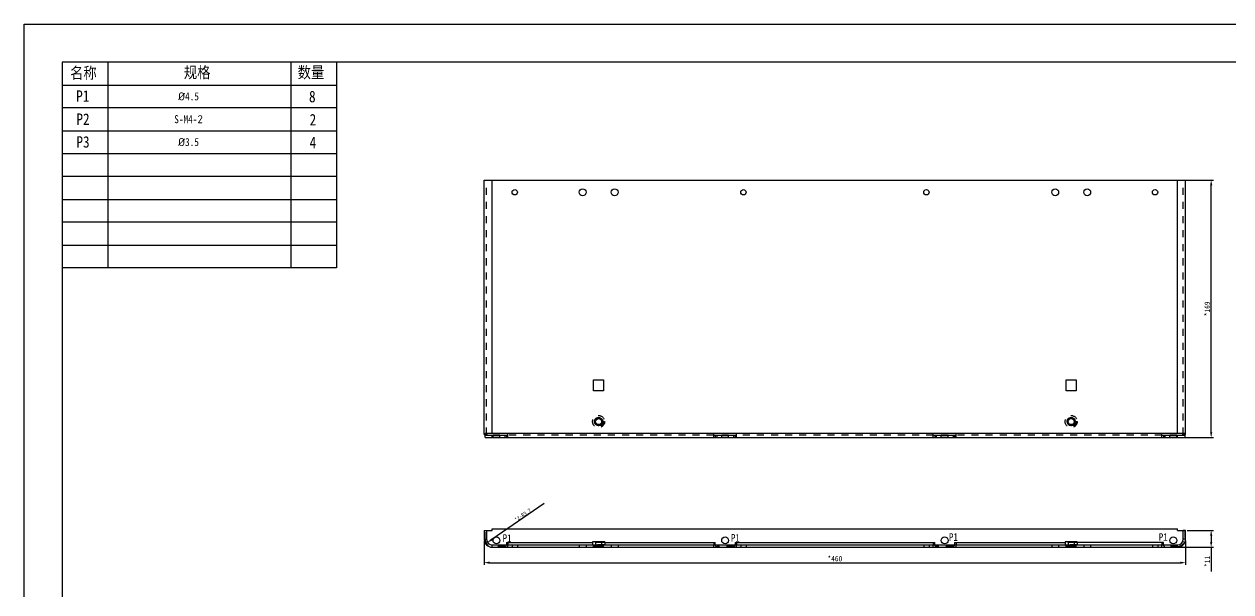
# Model space of a CAD drawing. Header units: millimetres. Extents: x -177 to 18421, y -5017 to 3255.
# Drawn here: x 8032 to 8823, y -2814 to -2441 of the extents above; entities that cross this region are included whole.
import ezdxf

# ---------------------------------------------------------------- set-up
doc = ezdxf.new("R2010")
doc.units = ezdxf.units.MM
doc.header["$LTSCALE"] = 46.255
doc.header["$PDMODE"] = 3
doc.header["$PDSIZE"] = 8
doc.linetypes.add('HIDDEN', pattern=[0.2, 0.1, -0.1])
doc.layers.get('0').update_dxf_attribs({"linetype": 'CONTINUOUS'})
doc.layers.get('Defpoints').update_dxf_attribs({"linetype": 'CONTINUOUS'})
doc.layers.add('02___PRT_ALL_AXES', color=7, linetype='CONTINUOUS')
doc.layers.add('DEFAULT_2', color=8, linetype='HIDDEN')
doc.styles.get("Standard").update_dxf_attribs({"font": 'txt', "width": 0.85})
doc.dimstyles.new('DIMSTYLE_1', dxfattribs={"dimtxt": 3.5, "dimasz": 3.5, "dimexe": 1.5, "dimexo": 1, "dimgap": 0.875, "dimtad": 1, "dimdsep": 46, "dimtxsty": 'Standard', "dimblk": '_FILLED', "dimcen": 0.09, "dimadec": 0, "dimazin": 0, "dimtp": 0.01, "dimtm": 0.01, "dimtfac": 1, "dimtofl": 0, "dimtmove": 0, "dimatfit": 3, "dimldrblk": '_FILLED', "dimfxl": 0, "dimtolj": 1, "dimarcsym": 0})
doc.dimstyles.new('DIMSTYLE_2', dxfattribs={"dimtxt": 2.5, "dimasz": 3.5, "dimexe": 1.5, "dimexo": 1, "dimtad": 1, "dimdsep": 46, "dimtxsty": 'Standard', "dimblk": '_FILLED', "dimcen": 0.09, "dimadec": 0, "dimazin": 0, "dimtp": 0.01, "dimtm": 0.01, "dimtfac": 1, "dimtofl": 0, "dimtmove": 0, "dimatfit": 3, "dimldrblk": '_FILLED', "dimfxl": 0, "dimtolj": 1, "dimarcsym": 0})

# ---------------------------------------------------------------- blocks, each defined once
blk = doc.blocks.new('_FILLED')
at = {"color": 0, "linetype": 'ByBlock'}
blk.add_solid([(0, 0), (-1, 0.21), (-1, -0.21)], dxfattribs=at)
blk = doc.blocks.new('*D48')
at = {"color": 0, "linetype": 'Continuous', "lineweight": -2, "transparency": 16777216}
for p, q in [((8333.42, -2780.36), (8333.42, -2796.21)), ((8793.42, -2780.36), (8793.42, -2796.21)), ((8336.92, -2794.71), (8789.92, -2794.71))]:
    blk.add_line(p, q, dxfattribs=at)
at = {"layer": 'Defpoints', "color": 0, "linetype": 'Continuous', "transparency": 16777216}
for p in [(8333.42, -2779.36), (8793.42, -2779.36), (8793.42, -2794.71)]:
    blk.add_point(p, dxfattribs=at)
at = {"color": 0, "linetype": 'Continuous', "lineweight": -2, "transparency": 16777216, "xscale": 3.5, "yscale": 3.5, "zscale": 3.5, "rotation": 180}
blk.add_blockref('_FILLED', (8333.42, -2794.71), dxfattribs=at)
at = {"color": 0, "linetype": 'Continuous', "lineweight": -2, "transparency": 16777216, "xscale": 3.5, "yscale": 3.5, "zscale": 3.5}
blk.add_blockref('_FILLED', (8793.42, -2794.71), dxfattribs=at)
at = {"color": 0, "linetype": 'Continuous', "transparency": 16777216, "insert": (8563.42, -2790.33), "char_height": 3.5, "width": 17, "attachment_point": 2}
blk.add_mtext('\\A1;*460', dxfattribs=at)
blk = doc.blocks.new('*D49')
at = {"color": 0, "linetype": 'Continuous', "lineweight": -2, "transparency": 16777216}
for p, q in [((8794.42, -2773.56), (8811.75, -2773.56)), ((8810.25, -2777.06), (8810.25, -2781.06)), ((8789.22, -2784.56), (8811.75, -2784.56)), ((8810.25, -2784.56), (8810.25, -2800.44))]:
    blk.add_line(p, q, dxfattribs=at)
at = {"layer": 'Defpoints', "color": 0, "linetype": 'Continuous', "transparency": 16777216}
for p in [(8793.42, -2773.56), (8810.25, -2773.56), (8788.22, -2784.56)]:
    blk.add_point(p, dxfattribs=at)
at = {"color": 0, "linetype": 'Continuous', "lineweight": -2, "transparency": 16777216, "xscale": 3.5, "yscale": 3.5, "zscale": 3.5}
for p, rotation in [((8810.25, -2773.56), 90), ((8810.25, -2784.56), 270)]:
    blk.add_blockref('_FILLED', p, dxfattribs=dict(at, rotation=rotation))
at = {"color": 0, "linetype": 'Continuous', "transparency": 16777216, "insert": (8805.87, -2790.22), "char_height": 3.5, "width": 12.75, "attachment_point": 3, "rotation": 90}
blk.add_mtext('\\A1;*11', dxfattribs=at)
blk = doc.blocks.new('*D50')
at = {"color": 0, "linetype": 'Continuous', "lineweight": -2, "transparency": 16777216}
for p, q in [((8789.22, -2543.62), (8811.75, -2543.62)), ((8810.25, -2709.12), (8810.25, -2547.12)), ((8778.92, -2712.62), (8811.75, -2712.62))]:
    blk.add_line(p, q, dxfattribs=at)
at = {"layer": 'Defpoints', "color": 0, "linetype": 'Continuous', "transparency": 16777216}
for p in [(8788.22, -2543.62), (8810.25, -2543.62), (8777.92, -2712.62)]:
    blk.add_point(p, dxfattribs=at)
at = {"color": 0, "linetype": 'Continuous', "lineweight": -2, "transparency": 16777216, "xscale": 3.5, "yscale": 3.5, "zscale": 3.5}
for p, rotation in [((8810.25, -2543.62), 90), ((8810.25, -2712.62), 270)]:
    blk.add_blockref('_FILLED', p, dxfattribs=dict(at, rotation=rotation))
at = {"color": 0, "linetype": 'Continuous', "transparency": 16777216, "insert": (8805.87, -2628.12), "char_height": 3.5, "width": 17, "attachment_point": 2, "rotation": 90}
blk.add_mtext('\\A1;*169', dxfattribs=at)
blk = doc.blocks.new('*D51')
at = {"color": 0, "linetype": 'Continuous', "lineweight": -2, "transparency": 16777216}
blk.add_line((8372.79, -2755.96), (8338.45, -2779.48), dxfattribs=at)
at = {"layer": 'Defpoints', "color": 0, "linetype": 'Continuous', "transparency": 16777216}
for p in [(8335.57, -2781.45), (8338.62, -2779.36)]:
    blk.add_point(p, dxfattribs=at)
at = {"color": 0, "linetype": 'Continuous', "lineweight": -2, "transparency": 16777216, "xscale": 3.5, "yscale": 3.5, "zscale": 3.5, "rotation": 214.413011802465}
blk.add_blockref('_FILLED', (8335.57, -2781.45), dxfattribs=at)
at = {"color": 0, "linetype": 'Continuous', "transparency": 16777216, "insert": (8352.97, -2765.74), "char_height": 2.5, "width": 29.75, "attachment_point": 1, "rotation": 34.41301}
blk.add_mtext('\\A1;*2-R3.7', dxfattribs=at)

msp = doc.modelspace()

# ---------------------------------------------------------------- linework, layer by layer
at = {"color": 7, "linetype": 'Continuous'}
for p, q in [((8031.576, -3282.292), (8031.576, -2441.292)), ((8031.576, -2441.292), (9220.576, -2441.292)), ((8333.907, -2710.616), (8335.266, -2710.616)), ((8333.918, -2712.616), (8333.918, -2711.116)), ((8333.918, -2711.116), (8348.918, -2711.116)), ((8335.266, -2710.616), (8335.266, -2709.616)), ((8338.618, -2712.616), (8338.618, -2711.116)), ((8346.918, -2711.116), (8346.918, -2712.616)), ((8347.918, -2711.116), (8347.918, -2712.616)), ((8483.918, -2711.116), (8498.918, -2711.116)), ((8484.918, -2711.116), (8484.918, -2712.616)), ((8485.918, -2711.116), (8485.918, -2712.616)), ((8496.918, -2711.116), (8496.918, -2712.616)), ((8497.918, -2711.116), (8497.918, -2712.616)), ((8627.918, -2711.116), (8642.918, -2711.116)), ((8628.918, -2711.116), (8628.918, -2712.616)), ((8629.918, -2711.116), (8629.918, -2712.616)), ((8640.918, -2711.116), (8640.918, -2712.616)), ((8641.918, -2711.116), (8641.918, -2712.616)), ((8777.918, -2711.116), (8792.918, -2711.116)), ((8778.918, -2711.116), (8778.918, -2712.616)), ((8779.918, -2711.116), (8779.918, -2712.616)), ((8788.218, -2712.616), (8788.218, -2711.116)), ((8791.571, -2710.616), (8791.571, -2709.616)), ((8792.93, -2710.616), (8791.571, -2710.616)), ((8792.918, -2711.116), (8792.918, -2712.616)), ((8333.418, -2773.564), (8334.918, -2773.564)), ((8334.918, -2773.563), (8338.618, -2773.563)), ((8334.918, -2773.564), (8334.918, -2779.363)), ((8338.618, -2773.563), (8338.618, -2772.563)), ((8338.618, -2772.563), (8788.218, -2772.563)), ((8788.218, -2773.563), (8788.218, -2772.563)), ((8788.218, -2773.563), (8791.918, -2773.563)), ((8793.418, -2773.564), (8791.918, -2773.564)), ((8791.918, -2779.363), (8791.918, -2773.564)), ((8333.418, -2779.363), (8334.918, -2779.363)), ((8338.618, -2784.563), (8338.618, -2783.063)), ((8338.618, -2783.063), (8788.218, -2783.063)), ((8347.918, -2781.563), (8347.918, -2783.063)), ((8347.918, -2781.563), (8404.443, -2781.563)), ((8348.918, -2781.563), (8348.918, -2783.063)), ((8412.393, -2781.563), (8484.918, -2781.563)), ((8483.918, -2781.563), (8483.918, -2783.063)), ((8484.918, -2783.063), (8484.918, -2781.563)), ((8497.918, -2781.563), (8628.918, -2781.563)), ((8497.918, -2781.563), (8497.918, -2783.063)), ((8498.918, -2781.563), (8498.918, -2783.063)), ((8627.918, -2781.563), (8627.918, -2783.063)), ((8628.918, -2783.063), (8628.918, -2781.563)), ((8641.918, -2781.563), (8714.443, -2781.563)), ((8641.918, -2781.563), (8641.918, -2783.063)), ((8642.918, -2781.563), (8642.918, -2783.063)), ((8778.918, -2781.563), (8722.393, -2781.563)), ((8777.918, -2781.563), (8777.918, -2783.063)), ((8778.918, -2783.063), (8778.918, -2781.563)), ((8788.218, -2784.563), (8788.218, -2783.063)), ((8793.418, -2779.363), (8791.918, -2779.363))]:
    msp.add_line(p, q, dxfattribs=at)
at = {"color": 7, "true_color": 0xffffff}
for p, q in [((8086.576, -2466.292), (8086.576, -2511.292)), ((8206.576, -2466.292), (8206.576, -2511.292)), ((8236.576, -2466.292), (8236.576, -2511.292)), ((8086.576, -2511.292), (8086.576, -2601.292)), ((8206.576, -2511.292), (8206.576, -2601.292)), ((8236.576, -2511.292), (8236.576, -2601.292))]:
    msp.add_line(p, q, dxfattribs=at)
at = {"color": 3, "linetype": 'Continuous'}
for p, q in [((8333.418, -2710.616), (8333.418, -2543.616)), ((8333.418, -2543.616), (8793.418, -2543.616)), ((8338.618, -2709.616), (8338.618, -2543.616)), ((8788.218, -2709.616), (8788.218, -2543.616)), ((8793.418, -2710.616), (8793.418, -2543.616)), ((8333.418, -2710.616), (8333.907, -2710.616)), ((8333.907, -2710.616), (8333.907, -2709.616)), ((8333.907, -2709.616), (8792.93, -2709.616)), ((8333.918, -2712.616), (8792.918, -2712.616)), ((8348.918, -2712.616), (8348.918, -2709.616)), ((8483.918, -2712.616), (8483.918, -2709.616)), ((8498.918, -2712.616), (8498.918, -2709.616)), ((8627.918, -2712.616), (8627.918, -2709.616)), ((8642.918, -2712.616), (8642.918, -2709.616)), ((8777.918, -2712.616), (8777.918, -2709.616)), ((8792.93, -2710.616), (8792.93, -2709.616)), ((8792.93, -2710.616), (8793.418, -2710.616)), ((8333.418, -2773.564), (8333.418, -2779.363)), ((8793.418, -2779.363), (8793.418, -2773.564)), ((8338.618, -2784.563), (8788.218, -2784.563))]:
    msp.add_line(p, q, dxfattribs=at)
at = {"color": 7, "linetype": 'Continuous'}
msp.add_lwpolyline([(8056.576, -3257.292), (9195.576, -3257.292), (9195.576, -2466.292), (8056.576, -2466.292)], close=True, dxfattribs=at)
at = {"color": 7, "true_color": 0xffffff}
for points in [[(8056.576, -2481.292), (8236.576, -2481.292)], [(8236.576, -2496.292), (8056.576, -2496.292)], [(8056.576, -2511.292), (8236.576, -2511.292)], [(8056.576, -2526.292), (8236.576, -2526.292)], [(8236.576, -2541.292), (8056.576, -2541.292)], [(8056.576, -2556.292), (8236.576, -2556.292)], [(8236.576, -2571.292), (8056.576, -2571.292)], [(8056.576, -2586.292), (8236.576, -2586.292)], [(8236.576, -2601.292), (8056.576, -2601.292)]]:
    msp.add_lwpolyline(points, dxfattribs=at)
at = {"color": 3, "linetype": 'Continuous'}
for centre, start, end in [((8338.618, -2779.363), 180, 270), ((8788.218, -2779.363), 270, 0)]:
    msp.add_arc(centre, 5.2, start, end, dxfattribs=at)
at = {"color": 7, "linetype": 'Continuous'}
for centre, start, end in [((8338.618, -2779.363), 180, 270), ((8788.218, -2779.363), 270, 0)]:
    msp.add_arc(centre, 3.7, start, end, dxfattribs=at)
at = {"layer": '02___PRT_ALL_AXES', "color": 3, "linetype": 'Continuous'}
for p, q in [((8405.168, -2682.016), (8405.168, -2674.816)), ((8405.168, -2674.816), (8411.668, -2674.816)), ((8411.668, -2674.816), (8411.668, -2682.016)), ((8715.168, -2674.816), (8721.668, -2674.816)), ((8715.168, -2682.016), (8715.168, -2674.816)), ((8721.668, -2674.816), (8721.668, -2682.016)), ((8411.668, -2682.016), (8405.168, -2682.016)), ((8721.668, -2682.016), (8715.168, -2682.016))]:
    msp.add_line(p, q, dxfattribs=at)
at = {"layer": '02___PRT_ALL_AXES', "color": 8, "linetype": 'HIDDEN'}
for p, q in [((8339.168, -2712.616), (8339.168, -2711.116)), ((8343.668, -2711.116), (8339.168, -2711.116)), ((8343.668, -2712.616), (8339.168, -2712.616)), ((8343.668, -2712.616), (8343.668, -2711.116)), ((8489.168, -2712.616), (8489.168, -2711.116)), ((8493.668, -2711.116), (8489.168, -2711.116)), ((8493.668, -2712.616), (8489.168, -2712.616)), ((8493.668, -2712.616), (8493.668, -2711.116)), ((8637.668, -2711.116), (8633.168, -2711.116)), ((8633.168, -2712.616), (8633.168, -2711.116)), ((8637.668, -2712.616), (8633.168, -2712.616)), ((8637.668, -2712.616), (8637.668, -2711.116)), ((8787.668, -2711.116), (8783.168, -2711.116)), ((8783.168, -2712.616), (8783.168, -2711.116)), ((8787.668, -2712.616), (8783.168, -2712.616)), ((8787.668, -2712.616), (8787.668, -2711.116)), ((8351.668, -2783.063), (8351.668, -2784.563)), ((8351.668, -2783.063), (8355.168, -2783.063)), ((8351.668, -2784.563), (8355.168, -2784.563)), ((8355.168, -2783.063), (8355.168, -2784.563)), ((8395.668, -2783.063), (8395.668, -2784.563)), ((8395.668, -2783.063), (8400.168, -2783.063)), ((8395.668, -2784.563), (8400.168, -2784.563)), ((8400.168, -2783.063), (8400.168, -2784.563)), ((8412.393, -2783.063), (8404.443, -2783.063)), ((8405.168, -2784.563), (8405.168, -2783.063)), ((8411.668, -2784.563), (8405.168, -2784.563)), ((8405.718, -2783.063), (8405.718, -2784.563)), ((8405.728, -2783.063), (8405.728, -2783.913)), ((8411.108, -2783.913), (8405.728, -2783.913)), ((8405.928, -2783.913), (8405.728, -2784.303)), ((8405.728, -2784.303), (8405.728, -2784.433)), ((8411.108, -2784.303), (8405.728, -2784.303)), ((8411.108, -2784.433), (8405.728, -2784.433)), ((8406.418, -2781.363), (8406.418, -2784.433)), ((8410.418, -2781.363), (8410.418, -2784.433)), ((8410.908, -2783.913), (8411.108, -2784.303)), ((8411.108, -2783.063), (8411.108, -2783.913)), ((8411.108, -2784.303), (8411.108, -2784.433)), ((8411.118, -2783.063), (8411.118, -2784.563)), ((8411.668, -2784.563), (8411.668, -2783.063)), ((8416.668, -2783.063), (8416.668, -2784.563)), ((8416.668, -2783.063), (8421.168, -2783.063)), ((8416.668, -2784.563), (8421.168, -2784.563)), ((8421.168, -2783.063), (8421.168, -2784.563)), ((8501.668, -2783.063), (8505.168, -2783.063)), ((8501.668, -2783.063), (8501.668, -2784.563)), ((8501.668, -2784.563), (8505.168, -2784.563)), ((8505.168, -2783.063), (8505.168, -2784.563)), ((8621.668, -2783.063), (8625.168, -2783.063)), ((8621.668, -2783.063), (8621.668, -2784.563)), ((8621.668, -2784.563), (8625.168, -2784.563)), ((8625.168, -2783.063), (8625.168, -2784.563)), ((8705.668, -2783.063), (8710.168, -2783.063)), ((8705.668, -2783.063), (8705.668, -2784.563)), ((8705.668, -2784.563), (8710.168, -2784.563)), ((8710.168, -2783.063), (8710.168, -2784.563)), ((8722.393, -2783.063), (8714.443, -2783.063)), ((8715.168, -2784.563), (8715.168, -2783.063)), ((8721.668, -2784.563), (8715.168, -2784.563)), ((8715.718, -2783.063), (8715.718, -2784.563)), ((8715.728, -2783.063), (8715.728, -2783.913)), ((8721.108, -2783.913), (8715.728, -2783.913)), ((8715.928, -2783.913), (8715.728, -2784.303)), ((8721.108, -2784.303), (8715.728, -2784.303)), ((8715.728, -2784.303), (8715.728, -2784.433)), ((8721.108, -2784.433), (8715.728, -2784.433)), ((8716.418, -2781.363), (8716.418, -2784.433)), ((8720.418, -2781.363), (8720.418, -2784.433)), ((8720.908, -2783.913), (8721.108, -2784.303)), ((8721.108, -2783.063), (8721.108, -2783.913)), ((8721.108, -2784.303), (8721.108, -2784.433)), ((8721.118, -2783.063), (8721.118, -2784.563)), ((8721.668, -2784.563), (8721.668, -2783.063)), ((8726.668, -2783.063), (8731.168, -2783.063)), ((8726.668, -2783.063), (8726.668, -2784.563)), ((8726.668, -2784.563), (8731.168, -2784.563)), ((8731.168, -2783.063), (8731.168, -2784.563)), ((8771.668, -2783.063), (8775.168, -2783.063)), ((8771.668, -2783.063), (8771.668, -2784.563)), ((8771.668, -2784.563), (8775.168, -2784.563)), ((8775.168, -2783.063), (8775.168, -2784.563))]:
    msp.add_line(p, q, dxfattribs=at)
at = {"layer": '02___PRT_ALL_AXES', "color": 7, "linetype": 'Continuous'}
for p, q in [((8404.443, -2781.063), (8404.443, -2783.063)), ((8412.393, -2781.063), (8404.443, -2781.063)), ((8412.393, -2781.063), (8412.393, -2783.063)), ((8722.393, -2781.063), (8714.443, -2781.063)), ((8714.443, -2781.063), (8714.443, -2783.063)), ((8722.393, -2781.063), (8722.393, -2783.063))]:
    msp.add_line(p, q, dxfattribs=at)
at = {"layer": '02___PRT_ALL_AXES', "color": 3, "linetype": 'Continuous'}
for centre, radius in [((8353.418, -2551.616), 1.75), ((8397.918, -2551.616), 2.25), ((8418.918, -2551.616), 2.25), ((8503.418, -2551.616), 1.75), ((8623.418, -2551.616), 1.75), ((8707.918, -2551.616), 2.25), ((8728.918, -2551.616), 2.25), ((8773.418, -2551.616), 1.75), ((8408.418, -2702.116), 2.7), ((8718.418, -2702.116), 2.7)]:
    msp.add_circle(centre, radius, dxfattribs=at)
at = {"layer": '02___PRT_ALL_AXES', "color": 8, "linetype": 'HIDDEN'}
for centre, radius in [((8408.418, -2702.116), 3.975), ((8718.418, -2702.116), 3.975), ((8408.418, -2702.116), 2.69), ((8408.418, -2702.116), 2.49), ((8718.418, -2702.116), 2.69), ((8718.418, -2702.116), 2.49)]:
    msp.add_circle(centre, radius, dxfattribs=at)
at = {"layer": '02___PRT_ALL_AXES', "color": 7, "linetype": 'Continuous'}
for centre, radius in [((8408.418, -2702.116), 2), ((8718.418, -2702.116), 2), ((8341.418, -2780.063), 2.25), ((8491.418, -2780.063), 2.25), ((8635.418, -2780.063), 2.25), ((8785.418, -2780.063), 2.25)]:
    msp.add_circle(centre, radius, dxfattribs=at)
at = {"layer": 'DEFAULT_2', "color": 8, "linetype": 'HIDDEN'}
for p, q in [((8334.918, -2710.616), (8334.918, -2543.616)), ((8791.918, -2710.616), (8791.918, -2543.616)), ((8410.213, -2704.574), (8410.225, -2704.509)), ((8410.228, -2704.672), (8410.213, -2704.574)), ((8410.225, -2704.509), (8410.27, -2704.445)), ((8410.272, -2704.745), (8410.228, -2704.672)), ((8410.27, -2704.445), (8410.309, -2704.414)), ((8410.299, -2704.778), (8410.272, -2704.745)), ((8410.363, -2704.836), (8410.299, -2704.778)), ((8410.309, -2704.414), (8410.39, -2704.375)), ((8410.312, -2704.576), (8410.31, -2704.633)), ((8410.31, -2704.633), (8410.331, -2704.698)), ((8410.347, -2704.52), (8410.312, -2704.576)), ((8410.331, -2704.698), (8410.357, -2704.731)), ((8410.385, -2704.488), (8410.347, -2704.52)), ((8410.357, -2704.731), (8410.431, -2704.781)), ((8410.423, -2704.87), (8410.363, -2704.836)), ((8410.447, -2704.465), (8410.385, -2704.488)), ((8410.39, -2704.375), (8410.455, -2704.376)), ((8410.961, -2705.035), (8410.423, -2704.87)), ((8410.431, -2704.781), (8411.038, -2704.972)), ((8410.503, -2704.475), (8410.447, -2704.465)), ((8410.455, -2704.376), (8410.548, -2704.411)), ((8410.563, -2704.508), (8410.503, -2704.475)), ((8410.548, -2704.411), (8410.611, -2704.469)), ((8410.611, -2704.469), (8410.563, -2704.508)), ((8410.689, -2705.256), (8410.961, -2705.035)), ((8410.753, -2705.334), (8410.689, -2705.256)), ((8410.802, -2703.901), (8410.844, -2703.84)), ((8411.276, -2704.226), (8410.802, -2703.901)), ((8410.844, -2703.84), (8411.488, -2703.917)), ((8410.926, -2704.569), (8411.046, -2704.442)), ((8411.003, -2704.642), (8410.926, -2704.569)), ((8410.984, -2703.936), (8411.318, -2704.164)), ((8411.438, -2703.989), (8410.984, -2703.936)), ((8411.123, -2704.515), (8411.003, -2704.642)), ((8411.038, -2704.972), (8411.101, -2705.05)), ((8411.046, -2704.442), (8411.123, -2704.515)), ((8411.067, -2703.505), (8411.109, -2703.4)), ((8411.984, -2703.874), (8411.067, -2703.505)), ((8411.109, -2703.4), (8412.008, -2703.56)), ((8411.205, -2704.329), (8411.276, -2704.226)), ((8411.31, -2704.401), (8411.205, -2704.329)), ((8411.249, -2703.052), (8411.29, -2702.948)), ((8412.008, -2703.56), (8411.249, -2703.052)), ((8411.29, -2702.948), (8412.208, -2703.317)), ((8411.292, -2703.515), (8412.016, -2703.806)), ((8412.087, -2703.646), (8411.292, -2703.515)), ((8411.381, -2704.298), (8411.31, -2704.401)), ((8411.318, -2704.164), (8411.438, -2703.989)), ((8411.625, -2704.466), (8411.381, -2704.298)), ((8411.382, -2702.379), (8411.387, -2702.316)), ((8411.398, -2702.443), (8411.382, -2702.379)), ((8411.387, -2702.316), (8411.412, -2702.268)), ((8411.458, -2702.497), (8411.398, -2702.443)), ((8411.412, -2702.268), (8411.458, -2702.222)), ((8411.593, -2703.989), (8411.423, -2704.237)), ((8411.423, -2704.237), (8411.669, -2704.405)), ((8411.458, -2702.222), (8411.547, -2702.178)), ((8411.54, -2702.541), (8411.458, -2702.497)), ((8411.46, -2703.097), (8412.125, -2703.553)), ((8412.184, -2703.388), (8411.46, -2703.097)), ((8411.488, -2703.917), (8411.593, -2703.989)), ((8411.514, -2702.326), (8411.508, -2702.401)), ((8411.508, -2702.401), (8411.527, -2702.44)), ((8411.538, -2702.29), (8411.514, -2702.326)), ((8411.527, -2702.44), (8411.567, -2702.468)), ((8411.584, -2702.256), (8411.538, -2702.29)), ((8411.603, -2702.559), (8411.54, -2702.541)), ((8411.547, -2702.178), (8411.633, -2702.172)), ((8411.567, -2702.468), (8411.609, -2702.484)), ((8411.648, -2702.249), (8411.584, -2702.256)), ((8411.609, -2702.484), (8411.603, -2702.559)), ((8411.633, -2702.172), (8411.718, -2702.179)), ((8411.691, -2702.252), (8411.648, -2702.249)), ((8411.753, -2702.27), (8411.691, -2702.252)), ((8411.718, -2702.179), (8411.802, -2702.198)), ((8411.793, -2702.31), (8411.753, -2702.27)), ((8411.811, -2702.349), (8411.793, -2702.31)), ((8411.802, -2702.198), (8411.882, -2702.255)), ((8411.805, -2702.424), (8411.811, -2702.349)), ((8411.822, -2702.488), (8411.805, -2702.424)), ((8411.818, -2702.978), (8411.861, -2702.808)), ((8411.921, -2703.004), (8411.818, -2702.978)), ((8411.86, -2702.541), (8411.822, -2702.488)), ((8411.941, -2702.598), (8411.86, -2702.541)), ((8411.861, -2702.808), (8411.964, -2702.835)), ((8411.882, -2702.255), (8411.921, -2702.308)), ((8411.921, -2702.308), (8411.938, -2702.359)), ((8411.964, -2702.835), (8411.921, -2703.004)), ((8411.938, -2702.359), (8411.933, -2702.434)), ((8411.933, -2702.434), (8411.95, -2702.486)), ((8412.024, -2702.629), (8411.941, -2702.598)), ((8411.95, -2702.486), (8411.989, -2702.526)), ((8411.989, -2702.526), (8412.051, -2702.556)), ((8412.13, -2702.637), (8412.024, -2702.629)), ((8412.051, -2702.556), (8412.115, -2702.561)), ((8412.115, -2702.561), (8412.18, -2702.541)), ((8412.118, -2702.248), (8412.124, -2702.173)), ((8412.18, -2702.265), (8412.118, -2702.248)), ((8412.124, -2702.173), (8412.207, -2702.192)), ((8412.217, -2702.619), (8412.13, -2702.637)), ((8412.241, -2702.308), (8412.18, -2702.265)), ((8412.18, -2702.541), (8412.226, -2702.507)), ((8412.207, -2702.192), (8412.311, -2702.238)), ((8412.306, -2702.576), (8412.217, -2702.619)), ((8412.226, -2702.507), (8412.251, -2702.459)), ((8412.258, -2702.359), (8412.241, -2702.308)), ((8412.251, -2702.459), (8412.258, -2702.359)), ((8412.352, -2702.529), (8412.306, -2702.576)), ((8412.311, -2702.238), (8412.369, -2702.305)), ((8412.378, -2702.469), (8412.352, -2702.529)), ((8412.369, -2702.305), (8412.385, -2702.368)), ((8720.213, -2704.574), (8720.225, -2704.509)), ((8720.228, -2704.672), (8720.213, -2704.574)), ((8720.225, -2704.509), (8720.27, -2704.445)), ((8720.272, -2704.745), (8720.228, -2704.672)), ((8720.27, -2704.445), (8720.309, -2704.414)), ((8720.299, -2704.778), (8720.272, -2704.745)), ((8720.363, -2704.836), (8720.299, -2704.778)), ((8720.309, -2704.414), (8720.39, -2704.375)), ((8720.312, -2704.576), (8720.31, -2704.633)), ((8720.31, -2704.633), (8720.331, -2704.698)), ((8720.347, -2704.52), (8720.312, -2704.576)), ((8720.331, -2704.698), (8720.357, -2704.731)), ((8720.385, -2704.488), (8720.347, -2704.52)), ((8720.357, -2704.731), (8720.431, -2704.781)), ((8720.423, -2704.87), (8720.363, -2704.836)), ((8720.447, -2704.465), (8720.385, -2704.488)), ((8720.39, -2704.375), (8720.455, -2704.376)), ((8720.961, -2705.035), (8720.423, -2704.87)), ((8720.431, -2704.781), (8721.038, -2704.972)), ((8720.503, -2704.475), (8720.447, -2704.465)), ((8720.455, -2704.376), (8720.548, -2704.411)), ((8720.563, -2704.508), (8720.503, -2704.475)), ((8720.548, -2704.411), (8720.611, -2704.469)), ((8720.611, -2704.469), (8720.563, -2704.508)), ((8720.689, -2705.256), (8720.961, -2705.035)), ((8720.753, -2705.334), (8720.689, -2705.256)), ((8720.802, -2703.901), (8720.844, -2703.84)), ((8721.276, -2704.226), (8720.802, -2703.901)), ((8720.844, -2703.84), (8721.488, -2703.917)), ((8720.926, -2704.569), (8721.046, -2704.442)), ((8721.003, -2704.642), (8720.926, -2704.569)), ((8721.438, -2703.989), (8720.984, -2703.936)), ((8720.984, -2703.936), (8721.318, -2704.164)), ((8721.123, -2704.515), (8721.003, -2704.642)), ((8721.038, -2704.972), (8721.101, -2705.05)), ((8721.046, -2704.442), (8721.123, -2704.515)), ((8721.067, -2703.505), (8721.109, -2703.4)), ((8721.984, -2703.874), (8721.067, -2703.505)), ((8721.109, -2703.4), (8722.008, -2703.56)), ((8721.205, -2704.329), (8721.276, -2704.226)), ((8721.31, -2704.401), (8721.205, -2704.329)), ((8721.249, -2703.052), (8721.29, -2702.948)), ((8722.008, -2703.56), (8721.249, -2703.052)), ((8721.29, -2702.948), (8722.208, -2703.317)), ((8722.087, -2703.646), (8721.292, -2703.515)), ((8721.292, -2703.515), (8722.016, -2703.806)), ((8721.381, -2704.298), (8721.31, -2704.401)), ((8721.318, -2704.164), (8721.438, -2703.989)), ((8721.625, -2704.466), (8721.381, -2704.298)), ((8721.382, -2702.379), (8721.387, -2702.316)), ((8721.398, -2702.443), (8721.382, -2702.379)), ((8721.387, -2702.316), (8721.412, -2702.268)), ((8721.458, -2702.497), (8721.398, -2702.443)), ((8721.412, -2702.268), (8721.458, -2702.222)), ((8721.593, -2703.989), (8721.423, -2704.237)), ((8721.423, -2704.237), (8721.669, -2704.405)), ((8721.458, -2702.222), (8721.547, -2702.178)), ((8721.54, -2702.541), (8721.458, -2702.497)), ((8722.184, -2703.388), (8721.46, -2703.097)), ((8721.46, -2703.097), (8722.125, -2703.553)), ((8721.488, -2703.917), (8721.593, -2703.989)), ((8721.514, -2702.326), (8721.508, -2702.401)), ((8721.508, -2702.401), (8721.527, -2702.44)), ((8721.538, -2702.29), (8721.514, -2702.326)), ((8721.527, -2702.44), (8721.567, -2702.468)), ((8721.584, -2702.256), (8721.538, -2702.29)), ((8721.603, -2702.559), (8721.54, -2702.541)), ((8721.547, -2702.178), (8721.633, -2702.172)), ((8721.567, -2702.468), (8721.609, -2702.484)), ((8721.648, -2702.249), (8721.584, -2702.256)), ((8721.609, -2702.484), (8721.603, -2702.559)), ((8721.633, -2702.172), (8721.718, -2702.179)), ((8721.691, -2702.252), (8721.648, -2702.249)), ((8721.753, -2702.27), (8721.691, -2702.252)), ((8721.718, -2702.179), (8721.802, -2702.198)), ((8721.793, -2702.31), (8721.753, -2702.27)), ((8721.811, -2702.349), (8721.793, -2702.31)), ((8721.802, -2702.198), (8721.882, -2702.255)), ((8721.805, -2702.424), (8721.811, -2702.349)), ((8721.822, -2702.488), (8721.805, -2702.424)), ((8721.818, -2702.978), (8721.861, -2702.808)), ((8721.921, -2703.004), (8721.818, -2702.978)), ((8721.86, -2702.541), (8721.822, -2702.488)), ((8721.941, -2702.598), (8721.86, -2702.541)), ((8721.861, -2702.808), (8721.964, -2702.835)), ((8721.882, -2702.255), (8721.921, -2702.308)), ((8721.921, -2702.308), (8721.938, -2702.359)), ((8721.964, -2702.835), (8721.921, -2703.004)), ((8721.938, -2702.359), (8721.933, -2702.434)), ((8721.933, -2702.434), (8721.95, -2702.486)), ((8722.024, -2702.629), (8721.941, -2702.598)), ((8721.95, -2702.486), (8721.989, -2702.526)), ((8721.989, -2702.526), (8722.051, -2702.556)), ((8722.13, -2702.637), (8722.024, -2702.629)), ((8722.051, -2702.556), (8722.115, -2702.561)), ((8722.115, -2702.561), (8722.18, -2702.541)), ((8722.118, -2702.248), (8722.124, -2702.173)), ((8722.18, -2702.265), (8722.118, -2702.248)), ((8722.124, -2702.173), (8722.207, -2702.192)), ((8722.217, -2702.619), (8722.13, -2702.637)), ((8722.241, -2702.308), (8722.18, -2702.265)), ((8722.18, -2702.541), (8722.226, -2702.507)), ((8722.207, -2702.192), (8722.311, -2702.238)), ((8722.306, -2702.576), (8722.217, -2702.619)), ((8722.226, -2702.507), (8722.251, -2702.459)), ((8722.258, -2702.359), (8722.241, -2702.308)), ((8722.251, -2702.459), (8722.258, -2702.359)), ((8722.352, -2702.529), (8722.306, -2702.576)), ((8722.311, -2702.238), (8722.369, -2702.305)), ((8722.378, -2702.469), (8722.352, -2702.529)), ((8722.369, -2702.305), (8722.385, -2702.368)), ((8483.918, -2711.116), (8348.918, -2711.116)), ((8627.918, -2711.116), (8498.918, -2711.116)), ((8777.918, -2711.116), (8642.918, -2711.116)), ((8333.918, -2779.363), (8333.918, -2773.563)), ((8333.918, -2773.563), (8334.918, -2773.563)), ((8791.918, -2773.563), (8792.918, -2773.563)), ((8792.918, -2773.563), (8792.918, -2779.363)), ((8333.907, -2781.563), (8335.266, -2780.929)), ((8346.918, -2784.063), (8338.618, -2784.063)), ((8348.918, -2784.563), (8348.918, -2783.063)), ((8412.393, -2781.563), (8404.443, -2781.563)), ((8406.418, -2781.363), (8406.118, -2781.063)), ((8412.378, -2781.063), (8406.118, -2781.063)), ((8406.418, -2781.363), (8406.418, -2784.433)), ((8410.418, -2781.363), (8406.418, -2781.363)), ((8410.213, -2781.063), (8410.213, -2781.113)), ((8410.213, -2781.113), (8412.385, -2781.113)), ((8410.225, -2781.063), (8410.225, -2781.113)), ((8410.228, -2781.063), (8410.228, -2781.113)), ((8410.27, -2781.063), (8410.27, -2781.113)), ((8410.272, -2781.063), (8410.272, -2781.113)), ((8410.299, -2781.063), (8410.299, -2781.113)), ((8410.309, -2781.063), (8410.309, -2781.113)), ((8410.31, -2781.063), (8410.31, -2781.113)), ((8410.312, -2781.063), (8410.312, -2781.113)), ((8410.331, -2781.063), (8410.331, -2781.113)), ((8410.347, -2781.063), (8410.347, -2781.113)), ((8410.357, -2781.063), (8410.357, -2781.113)), ((8410.363, -2781.063), (8410.363, -2781.113)), ((8410.385, -2781.063), (8410.385, -2781.113)), ((8410.39, -2781.063), (8410.39, -2781.113)), ((8410.418, -2781.363), (8410.718, -2781.063)), ((8410.418, -2781.363), (8410.418, -2784.433)), ((8410.423, -2781.063), (8410.423, -2781.113)), ((8410.431, -2781.063), (8410.431, -2781.113)), ((8410.447, -2781.063), (8410.447, -2781.113)), ((8410.455, -2781.063), (8410.455, -2781.113)), ((8410.503, -2781.063), (8410.503, -2781.113)), ((8410.548, -2781.063), (8410.548, -2781.113)), ((8410.563, -2781.063), (8410.563, -2781.113)), ((8410.611, -2781.063), (8410.611, -2781.113)), ((8410.689, -2781.063), (8410.689, -2781.113)), ((8410.753, -2781.063), (8410.753, -2781.113)), ((8410.802, -2781.063), (8410.802, -2781.113)), ((8410.844, -2781.063), (8410.844, -2781.113)), ((8410.926, -2781.063), (8410.926, -2781.113)), ((8410.961, -2781.063), (8410.961, -2781.113)), ((8410.984, -2781.063), (8410.984, -2781.113)), ((8411.003, -2781.063), (8411.003, -2781.113)), ((8411.038, -2781.063), (8411.038, -2781.113)), ((8411.046, -2781.063), (8411.046, -2781.113)), ((8411.067, -2781.063), (8411.067, -2781.113)), ((8411.101, -2781.063), (8411.101, -2781.113)), ((8411.109, -2781.063), (8411.109, -2781.113)), ((8411.123, -2781.063), (8411.123, -2781.113)), ((8411.205, -2781.063), (8411.205, -2781.113)), ((8411.249, -2781.063), (8411.249, -2781.113)), ((8411.276, -2781.063), (8411.276, -2781.113)), ((8411.29, -2781.063), (8411.29, -2781.113)), ((8411.292, -2781.063), (8411.292, -2781.113)), ((8411.31, -2781.063), (8411.31, -2781.113)), ((8411.318, -2781.063), (8411.318, -2781.113)), ((8411.381, -2781.063), (8411.381, -2781.113)), ((8411.382, -2781.063), (8411.382, -2781.113)), ((8411.387, -2781.063), (8411.387, -2781.113)), ((8411.398, -2781.063), (8411.398, -2781.113)), ((8411.412, -2781.063), (8411.412, -2781.113)), ((8411.423, -2781.063), (8411.423, -2781.113)), ((8411.438, -2781.063), (8411.438, -2781.113)), ((8411.458, -2781.063), (8411.458, -2781.113)), ((8411.46, -2781.063), (8411.46, -2781.113)), ((8411.488, -2781.063), (8411.488, -2781.113)), ((8411.508, -2781.063), (8411.508, -2781.113)), ((8411.514, -2781.063), (8411.514, -2781.113)), ((8411.527, -2781.063), (8411.527, -2781.113)), ((8411.538, -2781.063), (8411.538, -2781.113)), ((8411.54, -2781.063), (8411.54, -2781.113)), ((8411.547, -2781.063), (8411.547, -2781.113)), ((8411.567, -2781.063), (8411.567, -2781.113)), ((8411.584, -2781.063), (8411.584, -2781.113)), ((8411.593, -2781.063), (8411.593, -2781.113)), ((8411.603, -2781.063), (8411.603, -2781.113)), ((8411.609, -2781.063), (8411.609, -2781.113)), ((8411.625, -2781.063), (8411.625, -2781.113)), ((8411.633, -2781.063), (8411.633, -2781.113)), ((8411.648, -2781.063), (8411.648, -2781.113)), ((8411.669, -2781.063), (8411.669, -2781.113)), ((8411.691, -2781.063), (8411.691, -2781.113)), ((8411.718, -2781.063), (8411.718, -2781.113)), ((8411.753, -2781.063), (8411.753, -2781.113)), ((8411.793, -2781.063), (8411.793, -2781.113)), ((8411.802, -2781.063), (8411.802, -2781.113)), ((8411.805, -2781.063), (8411.805, -2781.113)), ((8411.811, -2781.063), (8411.811, -2781.113)), ((8411.818, -2781.063), (8411.818, -2781.113)), ((8411.822, -2781.063), (8411.822, -2781.113)), ((8411.86, -2781.063), (8411.86, -2781.113)), ((8411.861, -2781.063), (8411.861, -2781.113)), ((8411.882, -2781.063), (8411.882, -2781.113)), ((8411.921, -2781.063), (8411.921, -2781.113)), ((8411.933, -2781.063), (8411.933, -2781.113)), ((8411.938, -2781.063), (8411.938, -2781.113)), ((8411.941, -2781.063), (8411.941, -2781.113)), ((8411.95, -2781.063), (8411.95, -2781.113)), ((8411.964, -2781.063), (8411.964, -2781.113)), ((8411.984, -2781.063), (8411.984, -2781.113)), ((8411.989, -2781.063), (8411.989, -2781.113)), ((8412.008, -2781.063), (8412.008, -2781.113)), ((8412.016, -2781.063), (8412.016, -2781.113)), ((8412.024, -2781.063), (8412.024, -2781.113)), ((8412.051, -2781.063), (8412.051, -2781.113)), ((8412.087, -2781.063), (8412.087, -2781.113)), ((8412.115, -2781.063), (8412.115, -2781.113)), ((8412.118, -2781.063), (8412.118, -2781.113)), ((8412.124, -2781.063), (8412.124, -2781.113)), ((8412.125, -2781.063), (8412.125, -2781.113)), ((8412.13, -2781.063), (8412.13, -2781.113)), ((8412.18, -2781.063), (8412.18, -2781.113)), ((8412.184, -2781.063), (8412.184, -2781.113)), ((8412.207, -2781.063), (8412.207, -2781.113)), ((8412.217, -2781.063), (8412.217, -2781.113)), ((8412.226, -2781.063), (8412.226, -2781.113)), ((8412.241, -2781.063), (8412.241, -2781.113)), ((8412.251, -2781.063), (8412.251, -2781.113)), ((8412.258, -2781.063), (8412.258, -2781.113)), ((8412.306, -2781.063), (8412.306, -2781.113)), ((8412.311, -2781.063), (8412.311, -2781.113)), ((8412.352, -2781.063), (8412.352, -2781.113)), ((8412.369, -2781.063), (8412.369, -2781.113)), ((8412.378, -2781.063), (8412.378, -2781.113)), ((8412.385, -2781.063), (8412.385, -2781.113)), ((8483.918, -2784.563), (8483.918, -2783.063)), ((8496.918, -2784.063), (8485.918, -2784.063)), ((8498.918, -2784.563), (8498.918, -2783.063)), ((8627.918, -2784.563), (8627.918, -2783.063)), ((8640.918, -2784.063), (8629.918, -2784.063)), ((8642.918, -2784.563), (8642.918, -2783.063)), ((8722.393, -2781.563), (8714.443, -2781.563)), ((8722.378, -2781.063), (8716.118, -2781.063)), ((8716.418, -2781.363), (8716.118, -2781.063)), ((8720.418, -2781.363), (8716.418, -2781.363)), ((8716.418, -2781.363), (8716.418, -2784.433)), ((8720.213, -2781.063), (8720.213, -2781.113)), ((8720.213, -2781.113), (8722.385, -2781.113)), ((8720.225, -2781.063), (8720.225, -2781.113)), ((8720.228, -2781.063), (8720.228, -2781.113)), ((8720.27, -2781.063), (8720.27, -2781.113)), ((8720.272, -2781.063), (8720.272, -2781.113)), ((8720.299, -2781.063), (8720.299, -2781.113)), ((8720.309, -2781.063), (8720.309, -2781.113)), ((8720.31, -2781.063), (8720.31, -2781.113)), ((8720.312, -2781.063), (8720.312, -2781.113)), ((8720.331, -2781.063), (8720.331, -2781.113)), ((8720.347, -2781.063), (8720.347, -2781.113)), ((8720.357, -2781.063), (8720.357, -2781.113)), ((8720.363, -2781.063), (8720.363, -2781.113)), ((8720.385, -2781.063), (8720.385, -2781.113)), ((8720.39, -2781.063), (8720.39, -2781.113)), ((8720.418, -2781.363), (8720.718, -2781.063)), ((8720.418, -2781.363), (8720.418, -2784.433)), ((8720.423, -2781.063), (8720.423, -2781.113)), ((8720.431, -2781.063), (8720.431, -2781.113)), ((8720.447, -2781.063), (8720.447, -2781.113)), ((8720.455, -2781.063), (8720.455, -2781.113)), ((8720.503, -2781.063), (8720.503, -2781.113)), ((8720.548, -2781.063), (8720.548, -2781.113)), ((8720.563, -2781.063), (8720.563, -2781.113)), ((8720.611, -2781.063), (8720.611, -2781.113)), ((8720.689, -2781.063), (8720.689, -2781.113)), ((8720.753, -2781.063), (8720.753, -2781.113)), ((8720.802, -2781.063), (8720.802, -2781.113)), ((8720.844, -2781.063), (8720.844, -2781.113)), ((8720.926, -2781.063), (8720.926, -2781.113)), ((8720.961, -2781.063), (8720.961, -2781.113)), ((8720.984, -2781.063), (8720.984, -2781.113)), ((8721.003, -2781.063), (8721.003, -2781.113)), ((8721.038, -2781.063), (8721.038, -2781.113)), ((8721.046, -2781.063), (8721.046, -2781.113)), ((8721.067, -2781.063), (8721.067, -2781.113)), ((8721.101, -2781.063), (8721.101, -2781.113)), ((8721.109, -2781.063), (8721.109, -2781.113)), ((8721.123, -2781.063), (8721.123, -2781.113)), ((8721.205, -2781.063), (8721.205, -2781.113)), ((8721.249, -2781.063), (8721.249, -2781.113)), ((8721.276, -2781.063), (8721.276, -2781.113)), ((8721.29, -2781.063), (8721.29, -2781.113)), ((8721.292, -2781.063), (8721.292, -2781.113)), ((8721.31, -2781.063), (8721.31, -2781.113)), ((8721.318, -2781.063), (8721.318, -2781.113)), ((8721.381, -2781.063), (8721.381, -2781.113)), ((8721.382, -2781.063), (8721.382, -2781.113)), ((8721.387, -2781.063), (8721.387, -2781.113)), ((8721.398, -2781.063), (8721.398, -2781.113)), ((8721.412, -2781.063), (8721.412, -2781.113)), ((8721.423, -2781.063), (8721.423, -2781.113)), ((8721.438, -2781.063), (8721.438, -2781.113)), ((8721.458, -2781.063), (8721.458, -2781.113)), ((8721.46, -2781.063), (8721.46, -2781.113)), ((8721.488, -2781.063), (8721.488, -2781.113)), ((8721.508, -2781.063), (8721.508, -2781.113)), ((8721.514, -2781.063), (8721.514, -2781.113)), ((8721.527, -2781.063), (8721.527, -2781.113)), ((8721.538, -2781.063), (8721.538, -2781.113)), ((8721.54, -2781.063), (8721.54, -2781.113)), ((8721.547, -2781.063), (8721.547, -2781.113)), ((8721.567, -2781.063), (8721.567, -2781.113)), ((8721.584, -2781.063), (8721.584, -2781.113)), ((8721.593, -2781.063), (8721.593, -2781.113)), ((8721.603, -2781.063), (8721.603, -2781.113)), ((8721.609, -2781.063), (8721.609, -2781.113)), ((8721.625, -2781.063), (8721.625, -2781.113)), ((8721.633, -2781.063), (8721.633, -2781.113)), ((8721.648, -2781.063), (8721.648, -2781.113)), ((8721.669, -2781.063), (8721.669, -2781.113)), ((8721.691, -2781.063), (8721.691, -2781.113)), ((8721.718, -2781.063), (8721.718, -2781.113)), ((8721.753, -2781.063), (8721.753, -2781.113)), ((8721.793, -2781.063), (8721.793, -2781.113)), ((8721.802, -2781.063), (8721.802, -2781.113)), ((8721.805, -2781.063), (8721.805, -2781.113)), ((8721.811, -2781.063), (8721.811, -2781.113)), ((8721.818, -2781.063), (8721.818, -2781.113)), ((8721.822, -2781.063), (8721.822, -2781.113)), ((8721.86, -2781.063), (8721.86, -2781.113)), ((8721.861, -2781.063), (8721.861, -2781.113)), ((8721.882, -2781.063), (8721.882, -2781.113)), ((8721.921, -2781.063), (8721.921, -2781.113)), ((8721.933, -2781.063), (8721.933, -2781.113)), ((8721.938, -2781.063), (8721.938, -2781.113)), ((8721.941, -2781.063), (8721.941, -2781.113)), ((8721.95, -2781.063), (8721.95, -2781.113)), ((8721.964, -2781.063), (8721.964, -2781.113)), ((8721.984, -2781.063), (8721.984, -2781.113)), ((8721.989, -2781.063), (8721.989, -2781.113)), ((8722.008, -2781.063), (8722.008, -2781.113)), ((8722.016, -2781.063), (8722.016, -2781.113)), ((8722.024, -2781.063), (8722.024, -2781.113)), ((8722.051, -2781.063), (8722.051, -2781.113)), ((8722.087, -2781.063), (8722.087, -2781.113)), ((8722.115, -2781.063), (8722.115, -2781.113)), ((8722.118, -2781.063), (8722.118, -2781.113)), ((8722.124, -2781.063), (8722.124, -2781.113)), ((8722.125, -2781.063), (8722.125, -2781.113)), ((8722.13, -2781.063), (8722.13, -2781.113)), ((8722.18, -2781.063), (8722.18, -2781.113)), ((8722.184, -2781.063), (8722.184, -2781.113)), ((8722.207, -2781.063), (8722.207, -2781.113)), ((8722.217, -2781.063), (8722.217, -2781.113)), ((8722.226, -2781.063), (8722.226, -2781.113)), ((8722.241, -2781.063), (8722.241, -2781.113)), ((8722.251, -2781.063), (8722.251, -2781.113)), ((8722.258, -2781.063), (8722.258, -2781.113)), ((8722.306, -2781.063), (8722.306, -2781.113)), ((8722.311, -2781.063), (8722.311, -2781.113)), ((8722.352, -2781.063), (8722.352, -2781.113)), ((8722.369, -2781.063), (8722.369, -2781.113)), ((8722.378, -2781.063), (8722.378, -2781.113)), ((8722.385, -2781.063), (8722.385, -2781.113)), ((8777.918, -2784.563), (8777.918, -2783.063)), ((8788.218, -2784.063), (8779.918, -2784.063)), ((8792.93, -2781.563), (8791.571, -2780.929))]:
    msp.add_line(p, q, dxfattribs=at)
for centre in [(8408.418, -2702.116), (8718.418, -2702.116)]:
    msp.add_circle(centre, 2.3, dxfattribs=at)
for centre, radius, start, end in [((8338.618, -2779.363), 4.7, 180, 270), ((8346.918, -2783.063), 1, 270, 0), ((8485.918, -2783.063), 1, 180, 270), ((8496.918, -2783.063), 1, 270, 0), ((8629.918, -2783.063), 1, 180, 270), ((8640.918, -2783.063), 1, 270, 0), ((8779.918, -2783.063), 1, 180, 270), ((8788.218, -2779.363), 4.7, 270, 0)]:
    msp.add_arc(centre, radius, start, end, dxfattribs=at)

# ---------------------------------------------------------------- texts
at = {"lineweight": -3, "char_height": 7.5163, "width": 32.26492, "attachment_point": 5}
for s, insert in [('{\\fSimSun|b0|i0|c134|p54;名称}', (8070.468, -2473.709)), ('{\\fSimSun|b0|i0|c134|p54;规格}', (8145.076, -2473.4)), ('{\\fSimSun|b0|i0|c134|p54;数量}', (8219.708, -2473.379)), ('{\\fSimSun|b0|i0|c134|p54;P1}', (8070.037, -2488.514)), ('{\\fSimSun|b0|i0|c134|p54;8}', (8220.615, -2488.867)), ('{\\fSimSun|b0|i0|c134|p54;P2}', (8070.179, -2503.648)), ('{\\fSimSun|b0|i0|c134|p54;P3}', (8070.179, -2518.648))]:
    msp.add_mtext(s, dxfattribs=dict(at, insert=insert))
at = {"char_height": 5.25, "width": 100.18624, "attachment_point": 5}
for s, insert in [('{\\fISOCPEUR|b0|i0|c0|p34;\\W1;%%C\\fSimSun|b0|i0|c134|p54;\\W0.85;4.5}', (8139.431, -2488.745)), ('{\\fSimSun|b0|i0|c134|p54;S-M4-\\fISOCPEUR|b0|i0|c0|p34;\\W1;2}', (8139.422, -2503.715)), ('{\\fISOCPEUR|b0|i0|c0|p34;\\W1;%%C\\fSimSun|b0|i0|c134|p54;\\W0.85;3.5}', (8139.422, -2518.715))]:
    msp.add_mtext(s, dxfattribs=dict(at, insert=insert))
at = {"color": 7, "lineweight": -3, "true_color": 0xffffff, "char_height": 7.5163, "width": 32.26492, "attachment_point": 5}
for s, insert in [('{\\fSimSun|b0|i0|c134|p54;2}', (8221.015, -2503.999)), ('{\\fSimSun|b0|i0|c134|p54;4}', (8221.015, -2518.999))]:
    msp.add_mtext(s, dxfattribs=dict(at, insert=insert))
at = {"color": 2, "linetype": 'Continuous', "char_height": 5, "width": 8.5, "attachment_point": 1, "line_spacing_factor": 0.9}
for insert in [(8345.494, -2776.116), (8495.265, -2775.92), (8638.287, -2775.372), (8775.916, -2775.364)]:
    msp.add_mtext('P1', dxfattribs=dict(at, insert=insert))

# ---------------------------------------------------------------- dimensions: what is measured, and where the dimension line sits
at = {"color": 2, "linetype": 'Continuous'}
for base, p1, p2, text, picture, middle in [((8810.248, -2543.616), (8777.918, -2712.616), (8788.218, -2543.616), '*169', '*D50', (8810.248, -2628.116)), ((8810.248, -2773.564), (8788.218, -2784.563), (8793.418, -2773.564), '*11', '*D49', (8810.248, -2796.595))]:
    dim = msp.add_linear_dim(base=base, p1=p1, p2=p2, angle=90, text=text, dimstyle='DIMSTYLE_1', dxfattribs=at)
    dim.commit()
    dim.dimension.update_dxf_attribs({"geometry": picture, "text_midpoint": middle, "dimtype": 160})
dim = msp.add_radius_dim(center=(8338.618, -2779.363), mpoint=(8335.566, -2781.454), text='*2-R3.7', dimstyle='DIMSTYLE_2', dxfattribs=at)
dim.commit()
dim.dimension.update_dxf_attribs({"geometry": '*D51', "text_midpoint": (8367.013, -2759.912), "dimtype": 164})
dim = msp.add_linear_dim(base=(8793.418, -2794.706), p1=(8333.418, -2779.363), p2=(8793.418, -2779.363), text='*460', dimstyle='DIMSTYLE_1', dxfattribs=at)
dim.commit()
dim.dimension.update_dxf_attribs({"geometry": '*D48', "text_midpoint": (8563.418, -2794.706), "dimtype": 160})

doc.saveas('drawing.dxf')
